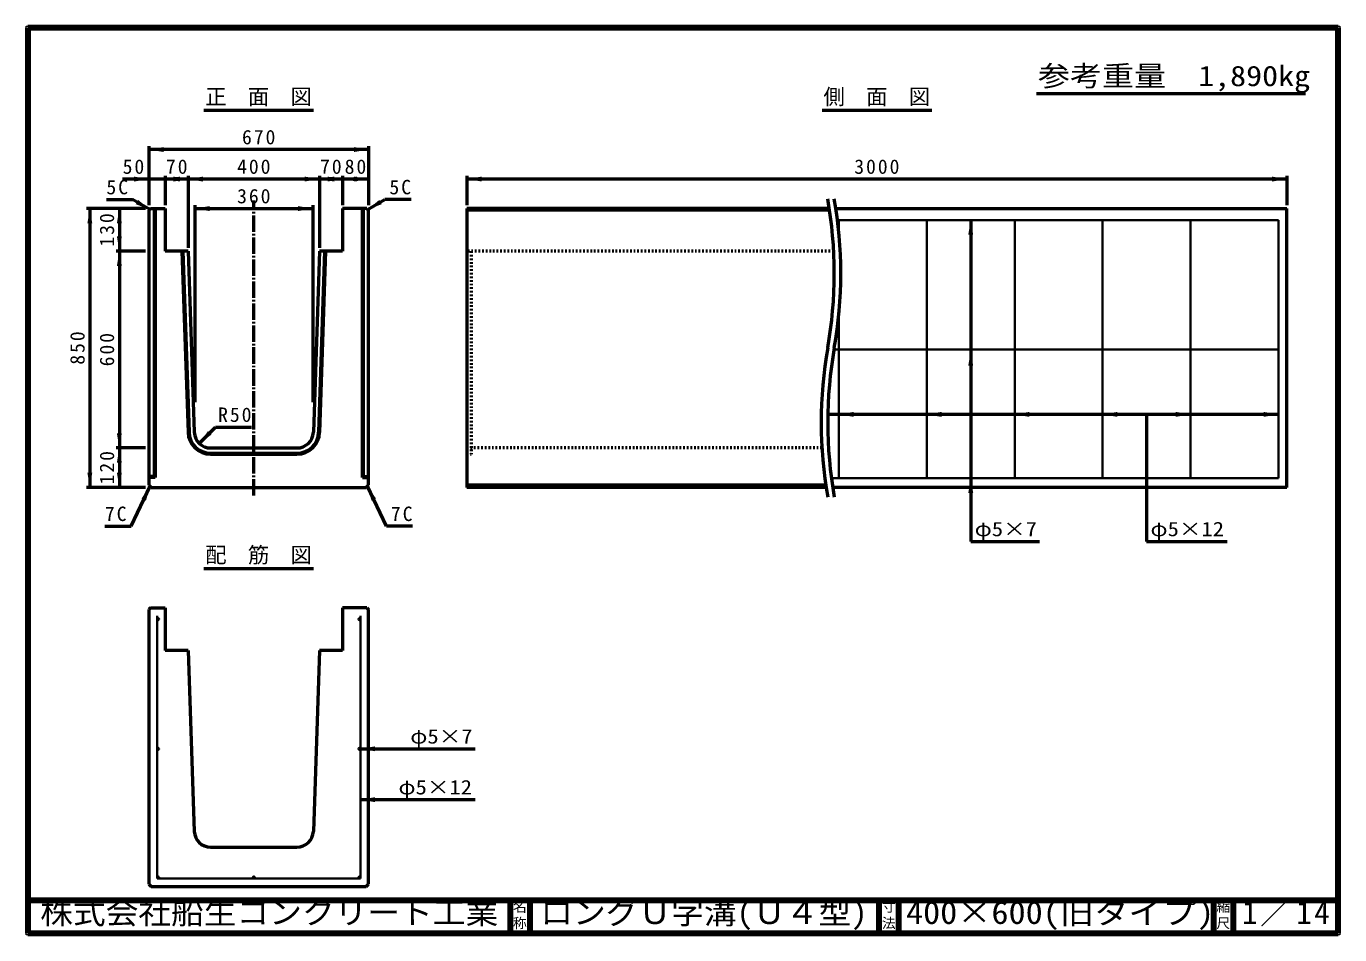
# Model space of a CAD drawing. Units: millimetres, scale not verified. Extents: x 100 to 4105, y 100 to 2870.
import ezdxf
from ezdxf.enums import TextEntityAlignment as Align

# ---------------------------------------------------------------- set-up
doc = ezdxf.new("R2010")
doc.units = ezdxf.units.MM
doc.header["$LTSCALE"] = 5
doc.linetypes.add('USER1', pattern=[13.4, 10, -1.2, 1, -1.2])
doc.linetypes.add('USER2', pattern=[2.2, 1, -1.2])
doc.layers.add('V-nasSTD', color=7, linetype='Continuous', lineweight=50)
doc.styles.add('ＭＳ ゴシック', font='')
doc.styles.get('ＭＳ ゴシック').set_extended_font_data('MS Gothic')

msp = doc.modelspace()

# ---------------------------------------------------------------- hatches: boundary and pattern name
at = {"layer": 'V-nasSTD'}
for points in [[(518.846, 2501.605), (473.846, 2494.105), (518.846, 2486.605)], [(1098.846, 2486.605), (1143.846, 2494.105), (1098.846, 2501.605)], [(428.846, 2396.605), (473.846, 2404.105), (428.846, 2411.605)], [(568.846, 2411.605), (523.846, 2404.105), (568.846, 2396.605)], [(548.846, 2396.605), (593.846, 2404.105), (548.846, 2411.605)], [(638.846, 2411.605), (593.846, 2404.105), (638.846, 2396.605)], [(948.846, 2396.605), (993.846, 2404.105), (948.846, 2411.605)], [(1038.846, 2411.605), (993.846, 2404.105), (1038.846, 2396.605)], [(1018.846, 2396.605), (1063.846, 2404.105), (1018.846, 2411.605)], [(1108.846, 2411.605), (1063.846, 2404.105), (1108.846, 2396.605)], [(1098.846, 2396.605), (1143.846, 2404.105), (1098.846, 2411.605)], [(1488.846, 2411.605), (1443.846, 2404.105), (1488.846, 2396.605)], [(3898.846, 2396.605), (3943.846, 2404.105), (3898.846, 2411.605)], [(441.125, 2340.6), (476.346, 2311.605), (433.625, 2327.61)], [(1176.567, 2340.6), (1141.346, 2311.605), (1184.067, 2327.61)], [(286.346, 2269.105), (293.846, 2314.105), (301.346, 2269.105)], [(376.346, 2269.105), (383.846, 2314.105), (391.346, 2269.105)], [(658.845, 2321.605), (613.845, 2314.105), (658.845, 2306.605)], [(928.845, 2306.605), (973.845, 2314.105), (928.845, 2321.605)], [(2972.346, 2234.105), (2979.846, 2279.105), (2987.346, 2234.105)], [(391.346, 2229.105), (383.846, 2184.105), (376.346, 2229.105)], [(376.346, 2139.105), (383.846, 2184.105), (391.346, 2139.105)], [(2972.346, 1834.648), (2979.846, 1879.648), (2987.346, 1834.648)], [(2622.846, 1679.105), (2577.846, 1686.605), (2622.846, 1694.105)], [(2890.846, 1679.105), (2845.846, 1686.605), (2890.846, 1694.105)], [(3158.846, 1679.105), (3113.846, 1686.605), (3158.846, 1694.105)], [(3426.846, 1679.105), (3381.846, 1686.605), (3426.846, 1694.105)], [(3604.846, 1694.105), (3649.846, 1686.605), (3604.846, 1679.105)], [(3872.846, 1694.105), (3917.846, 1686.605), (3872.846, 1679.105)], [(391.346, 1629.105), (383.846, 1584.105), (376.346, 1629.105)], [(653.962, 1635.288), (627.445, 1598.165), (664.569, 1624.682)], [(376.346, 1539.105), (383.846, 1584.105), (391.346, 1539.105)], [(301.346, 1509.105), (293.846, 1464.105), (286.346, 1509.105)], [(391.346, 1509.105), (383.846, 1464.105), (376.346, 1509.105)], [(2972.346, 1447.105), (2979.846, 1492.105), (2987.346, 1447.105)], [(477.346, 1467.605), (451.384, 1430.092), (464.954, 1423.699)], [(1140.346, 1467.605), (1166.308, 1430.092), (1152.738, 1423.699)], [(498.846, 1061.869, 1), (504.846, 1061.869, 1)], [(1118.846, 1061.869, 1), (1112.846, 1061.869, 1)], [(498.846, 666.869, 1), (504.846, 666.869, 1)], [(1118.846, 666.869, 1), (1112.846, 666.869, 1)], [(1163.846, 674.369), (1118.846, 666.869), (1163.846, 659.369)], [(1163.846, 519.371), (1118.846, 511.871), (1163.846, 504.371)], [(498.846, 274.869, 0.41421), (501.846, 271.869, 0.66818), (503.967, 276.99, 0.66818)], [(793.846, 271.869, 1), (793.846, 277.869, 1)], [(1115.846, 271.869, 0.41421), (1118.846, 274.869, 0.66818), (1113.724, 276.99, 0.66818)]]:
    msp.add_hatch(color=256, dxfattribs=at).paths.add_polyline_path(points)

# ---------------------------------------------------------------- linework, layer by layer
at = {"layer": 'V-nasSTD', "lineweight": 100}
for p, q in [((105, 2865), (105, 105)), ((4100, 2865), (105, 2865)), ((4100, 105), (4100, 2865)), ((105, 205), (4100, 205)), ((1575, 205), (1575, 105)), ((1635, 205), (1635, 105)), ((2700, 205), (2700, 105)), ((2760, 205), (2760, 105)), ((3720, 205), (3720, 105)), ((3780, 205), (3780, 105)), ((105, 105), (4100, 105))]:
    msp.add_line(p, q, dxfattribs=at)
at = {"layer": 'V-nasSTD'}
for p, q in [((3180.536, 2664.753), (4000.536, 2664.753)), ((641.846, 2614.105), (975.846, 2614.105)), ((2526.846, 2614.105), (2860.846, 2614.105)), ((473.846, 2504.105), (473.846, 2324.105)), ((473.846, 2504.105), (473.846, 2324.105)), ((1143.846, 2494.105), (473.846, 2494.105)), ((1143.846, 2504.105), (1143.846, 2324.105)), ((1143.846, 2504.105), (1143.846, 2324.105)), ((473.846, 2404.105), (393.846, 2404.105)), ((523.846, 2404.105), (473.846, 2404.105)), ((523.846, 2414.105), (523.846, 2324.105)), ((593.846, 2404.105), (523.846, 2404.105)), ((593.846, 2414.105), (593.846, 2194.105)), ((993.846, 2404.105), (593.846, 2404.105)), ((993.846, 2414.105), (993.846, 2194.105)), ((1063.846, 2404.105), (993.846, 2404.105)), ((1063.846, 2414.105), (1063.846, 2324.105)), ((1143.846, 2404.105), (1063.846, 2404.105)), ((1443.846, 2414.105), (1443.846, 2324.105)), ((3943.846, 2404.105), (1443.846, 2404.105)), ((3943.846, 2414.105), (3943.846, 2324.105)), ((344.384, 2341.605), (424.384, 2341.605)), ((476.346, 2311.605), (424.384, 2341.605)), ((613.845, 2324.105), (613.845, 1724.105)), ((973.845, 2324.105), (973.845, 1724.105)), ((1141.346, 2311.605), (1193.307, 2341.605)), ((1273.307, 2341.605), (1193.307, 2341.605)), ((463.846, 2314.105), (283.846, 2314.105)), ((293.846, 2314.105), (293.846, 1464.105)), ((383.846, 2314.105), (383.846, 2184.105)), ((478.846, 2314.105), (473.846, 2309.105)), ((473.846, 2309.105), (473.846, 1471.105)), ((478.846, 2314.105), (523.846, 2314.105)), ((489.846, 2314.105), (489.846, 1497.105)), ((492.846, 2314.105), (492.846, 1494.105)), ((523.846, 2314.105), (523.846, 2184.105)), ((613.845, 2314.105), (973.845, 2314.105)), ((1138.846, 2314.105), (1063.846, 2314.105)), ((1063.846, 2314.105), (1063.846, 2184.105)), ((1124.846, 1494.105), (1124.846, 2314.105)), ((1127.846, 1497.105), (1127.846, 2314.105)), ((1138.846, 2314.105), (1143.846, 2309.105)), ((1143.846, 1471.105), (1143.846, 2309.105)), ((1443.846, 2314.105), (1443.846, 1464.105)), ((2548.801, 2314.105), (1443.846, 2314.105)), ((2549.558, 2309.105), (1443.846, 2309.105)), ((2568.801, 2314.105), (3943.846, 2314.105)), ((3943.846, 1464.105), (3943.846, 2314.105)), ((2979.846, 2279.105), (2979.846, 1299.105)), ((463.846, 2184.105), (373.846, 2184.105)), ((383.846, 2184.105), (383.846, 1584.105)), ((593.846, 2184.105), (523.846, 2184.105)), ((574.835, 2184.105), (593.245, 1631.806)), ((577.837, 2184.105), (596.243, 1631.906)), ((593.846, 2184.105), (612.235, 1632.439)), ((993.846, 2184.105), (975.457, 1632.439)), ((1009.855, 2184.105), (991.448, 1631.906)), ((1063.846, 2184.105), (993.846, 2184.105)), ((1012.856, 2184.105), (994.446, 1631.806)), ((3917.846, 1686.605), (2544.085, 1686.605)), ((3515.846, 1686.605), (3515.846, 1299.105)), ((627.445, 1598.165), (676.943, 1647.663)), ((676.943, 1647.663), (786.943, 1647.663)), ((463.846, 1584.105), (373.846, 1584.105)), ((383.846, 1584.105), (383.846, 1464.105)), ((662.207, 1584.105), (925.485, 1584.105)), ((662.207, 1568.105), (925.485, 1568.105)), ((662.207, 1565.105), (925.485, 1565.105)), ((489.846, 1497.105), (473.846, 1497.105)), ((492.846, 1494.105), (473.846, 1494.105)), ((489.846, 1497.105), (492.846, 1494.105)), ((1127.846, 1497.105), (1124.846, 1494.105)), ((1124.846, 1494.105), (1143.846, 1494.105)), ((1127.846, 1497.105), (1143.846, 1497.105)), ((463.846, 1464.105), (283.846, 1464.105)), ((419.777, 1345.397), (477.346, 1467.605)), ((473.846, 1471.105), (480.846, 1464.105)), ((480.846, 1464.105), (1136.846, 1464.105)), ((1136.846, 1464.105), (1143.846, 1471.105)), ((1197.914, 1345.397), (1140.346, 1467.605)), ((2537.837, 1471.105), (1443.846, 1471.105)), ((2538.89, 1464.105), (1443.846, 1464.105)), ((3943.846, 1464.105), (2558.89, 1464.105)), ((339.777, 1345.397), (419.777, 1345.397)), ((1277.914, 1345.397), (1197.914, 1345.397)), ((2979.846, 1299.105), (3189.846, 1299.105)), ((3515.846, 1299.105), (3761.846, 1299.105)), ((641.846, 1216.869), (975.846, 1216.869)), ((478.846, 1096.869), (473.846, 1091.869)), ((473.846, 1091.869), (473.846, 253.869)), ((478.846, 1096.869), (523.846, 1096.869)), ((523.846, 1096.869), (523.846, 966.869)), ((1138.846, 1096.869), (1063.846, 1096.869)), ((1063.846, 1096.869), (1063.846, 966.869)), ((1138.846, 1096.869), (1143.846, 1091.869)), ((1143.846, 253.869), (1143.846, 1091.869)), ((593.846, 966.869), (523.846, 966.869)), ((593.846, 966.869), (612.235, 415.203)), ((993.846, 966.869), (975.457, 415.203)), ((1063.846, 966.869), (993.846, 966.869)), ((1118.846, 666.869), (1468.846, 666.869)), ((1118.846, 511.871), (1468.846, 511.871)), ((662.207, 366.869), (925.485, 366.869)), ((473.846, 253.869), (480.846, 246.869)), ((480.846, 246.869), (1136.846, 246.869)), ((1136.846, 246.869), (1143.846, 253.869))]:
    msp.add_line(p, q, dxfattribs=at)
at = {"layer": 'V-nasSTD', "linetype": 'USER1'}
msp.add_line((793.846, 1439.105), (793.846, 2339.105), dxfattribs=at)
at = {"layer": 'V-nasSTD', "lineweight": 35}
for p, q in [((2573.68, 2279.105), (3917.846, 2279.105)), ((2577.846, 2279.105), (2577.846, 2241.548)), ((2845.846, 2279.105), (2845.846, 1492.105)), ((3113.846, 2279.105), (3113.846, 1492.105)), ((3381.846, 2279.105), (3381.846, 1492.105)), ((3649.846, 2279.105), (3649.846, 1492.105)), ((3917.846, 2279.105), (3917.846, 1492.105)), ((2577.846, 1991.661), (2577.846, 1492.105)), ((3917.846, 1884.105), (2562.97, 1884.105)), ((2554.91, 1492.105), (3917.846, 1492.105)), ((498.846, 1071.869), (498.846, 271.869)), ((1118.846, 271.869), (1118.846, 1071.869)), ((498.846, 271.869), (1118.846, 271.869))]:
    msp.add_line(p, q, dxfattribs=at)
at = {"layer": 'V-nasSTD', "linetype": 'USER2'}
for p, q in [((2562.097, 2184.105), (1443.846, 2184.105)), ((1456.346, 2184.105), (1456.346, 1565.105)), ((2526.151, 1584.105), (1443.846, 1584.105)), ((1443.846, 1565.105), (1456.346, 1565.105))]:
    msp.add_line(p, q, dxfattribs=at)
at = {"layer": 'V-nasSTD', "lineweight": 13}
msp.add_lwpolyline([(100, 100), (100, 2870), (4105, 2870), (4105, 100)], close=True, dxfattribs=at)
at = {"layer": 'V-nasSTD', "lineweight": 35}
for centre in [(501.846, 1061.869), (1115.846, 1061.869), (501.846, 666.869), (1115.846, 666.869), (501.846, 274.869), (793.846, 274.869), (1115.846, 274.869)]:
    msp.add_circle(centre, 3, dxfattribs=at)
at = {"layer": 'V-nasSTD'}
for centre, radius, start, end in [((1259.939, 2116.605), 1303.906, 349.95185, 10.04815), ((1279.939, 2116.605), 1303.906, 349.95185, 10.04815), ((3827.752, 1661.605), 1303.906, 169.95185, 190.04815), ((3847.752, 1661.605), 1303.906, 169.95185, 190.04815), ((662.207, 1634.105), 69, 181.90915, 270), ((662.207, 1634.105), 66, 181.90915, 270), ((662.207, 1634.105), 50, 181.90915, 270), ((925.485, 1634.105), 50, 270, 358.09085), ((925.485, 1634.105), 66, 270, 358.09085), ((925.485, 1634.105), 69, 270, 358.09085), ((662.207, 416.869), 50, 181.90915, 270), ((925.485, 416.869), 50, 270, 358.09085)]:
    msp.add_arc(centre, radius, start, end, dxfattribs=at)

# ---------------------------------------------------------------- texts
at = {"layer": 'V-nasSTD', "style": 'ＭＳ ゴシック'}
for s, height, width, p in [('参考重量\u30001,890kg', 62.32, 1.15, (3184.536, 2749.753)), ('φ5×7', 43.99, 1.15, (2991.846, 1359.105)), ('φ5×12', 43.99, 1.15, (3527.846, 1359.105)), ('φ5×7', 43.99, 1.15, (1270.846, 726.869)), ('φ5×12', 43.99, 1.15, (1234.846, 571.871)), ('株式会社船生コンクリート工業', 69.65, 1.05, (142.5, 202.5)), ('ロングＵ字溝(Ｕ４型)', 69.65, 1.05, (1667.5, 202.5)), ('400×600(旧タイプ)', 69.65, 1.1, (2782.5, 202.5))]:
    msp.add_text(s, height=height, dxfattribs=dict(at, width=width)).set_placement(p, align=Align.TOP_LEFT)
for s, height, p in [('側\u3000面\u3000図', 47.65, (2530.842, 2679.105)), ('正\u3000面\u3000図', 47.65, (645.842, 2679.105)), ('配\u3000筋\u3000図', 47.65, (645.842, 1281.869)), ('名', 30.79, (1583.982, 200.999)), ('寸', 30.79, (2708.982, 200.999)), ('縮', 30.79, (3728.982, 200.999)), ('称', 30.79, (1583.976, 151.01)), ('法', 30.79, (2708.976, 151.01)), ('尺', 30.79, (3728.976, 151.01))]:
    msp.add_text(s, height=height, dxfattribs=at).set_placement(p, align=Align.TOP_LEFT)
at = {"layer": 'V-nasSTD', "attachment_point": 1, "style": 'ＭＳ ゴシック'}
for s, insert, char_height in [('\\T1.2;670', (757.859, 2554.105), 43.99), ('\\T1.2;50', (393.846, 2464.105), 43.99), ('\\T1.2;70', (525.846, 2464.105), 43.99), ('\\T1.2;400', (742.859, 2464.105), 43.99), ('\\T1.2;70', (995.846, 2464.105), 43.99), ('\\T1.2;80', (1070.846, 2464.105), 43.99), ('\\T1.2;3000', (2624.74, 2464.105), 43.99), ('\\T1.2;5C', (344.384, 2401.605), 43.99), ('\\T1.2;360', (742.859, 2374.105), 43.99), ('\\T1.2;5C', (1207.307, 2401.605), 43.99), ('\\T1.2;R50', (684.943, 1707.663), 43.99), ('\\T1.2;7C', (339.777, 1405.397), 43.99), ('\\T1.2;7C', (1211.914, 1405.397), 43.99), ('\\T1.16;1／14', (3807.033, 202.582), 69.65)]:
    msp.add_mtext(s, dxfattribs=dict(at, insert=insert, char_height=char_height))
at = {"layer": 'V-nasSTD', "char_height": 43.99, "attachment_point": 1, "rotation": 90, "style": 'ＭＳ ゴシック'}
for s, insert in [('\\T1.2;130', (323.846, 2198.092)), ('\\T1.2;850', (233.846, 1838.092)), ('\\T1.2;600', (323.846, 1833.092)), ('\\T1.2;120', (323.846, 1473.092))]:
    msp.add_mtext(s, dxfattribs=dict(at, insert=insert))

doc.saveas('drawing.dxf')
